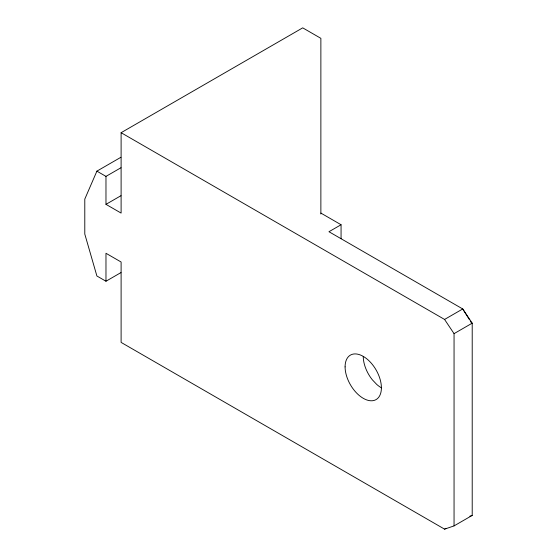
<?xml version="1.0" encoding="UTF-8"?>
<svg xmlns="http://www.w3.org/2000/svg" width="557" height="557" viewBox="0 0 557 557"><rect width="100%" height="100%" fill="white"/><g stroke="black" fill="none" stroke-linecap="round" stroke-linejoin="round"><path stroke-width="0.84" d="M120.876 157.297L96.897 171.145L84.789 199.107L84.789 234.051L96.897 275.993L105.976 281.236L120.966 272.582M120.966 167.734L105.976 176.388L105.976 204.349L121.106 213.087L121.106 132.698L302.716 27.85L320.874 38.336L320.874 214.02M105.976 204.349L120.966 195.695M341.065 238.716L341.065 224.743L328.957 231.726L462.735 308.961L472.211 323.164L472.211 515.413L454.052 525.899L444.57 529.15L121.106 342.402L121.106 262.013L105.976 253.275L105.976 281.236M121.106 132.698L444.57 319.446L462.735 308.961L469.537 319.836M454.052 525.899L454.052 333.65L472.211 323.164L471.8 323.464L470.442 321.285M444.57 529.15L446.025 528.314M469.843 516.228L472.211 515.413M320.874 213.08L341.065 224.743M96.897 171.145L105.976 176.388M444.57 319.446L454.052 333.65M381.413 387.832A25.685 14.83 60 0 1 376.706 384.407L372.327 379.783A25.685 14.83 60 0 1 363.248 356.376M345.089 366.861A25.685 14.83 60 0 0 372.327 400.748A25.685 14.83 60 0 0 372.327 364.431A25.685 14.83 60 0 0 345.089 366.861"/></g></svg>
